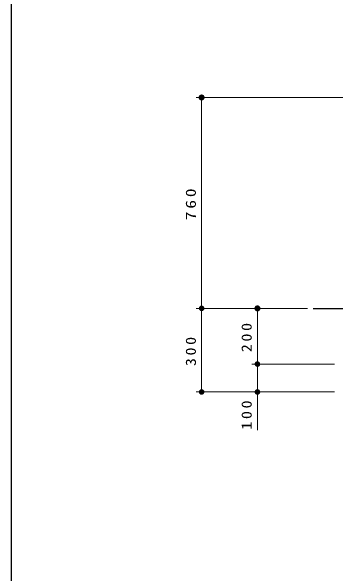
# Model space of a CAD drawing. Units: millimetres on the paper, scale 1:20. Extents: x -365 to 0, y -6 to 257.
# Drawn here: x -365 to -306.8, y 58.3 to 159.2 of the extents above; entities that cross this region are included whole.
import ezdxf

# ---------------------------------------------------------------- set-up
doc = ezdxf.new("R2010")
doc.units = ezdxf.units.MM
doc.layers.add('1_20', color=3, linetype='Continuous', lineweight=25)
doc.layers.add('NAKAMURA図枠', color=7, linetype='Continuous', lineweight=13)
doc.styles.add('ＭＳ ゴシック', font='')
doc.styles.get('ＭＳ ゴシック').set_extended_font_data('MS Gothic')

# ---------------------------------------------------------------- blocks, each defined once
blk = doc.blocks.new('filled_dot')
at = {"color": 0, "linetype": 'Continuous', "lineweight": -2, "const_width": 1.25}
blk.add_lwpolyline([(-0.625, 0, 1), (0.625, 0, 1)], format="xyb", close=True, dxfattribs=at)

msp = doc.modelspace()

# ---------------------------------------------------------------- linework, layer by layer
at = {"layer": '1_20', "color": 7, "lineweight": 13}
for p, q in [((-305.596, 143.776), (-331.88, 143.776)), ((-330.88, 105.935), (-330.88, 143.776)), ((-311.88, 105.935), (-331.88, 105.935)), ((-330.88, 90.935), (-330.88, 105.935)), ((-320.88, 95.935), (-320.88, 105.935)), ((-307.096, 95.935), (-321.88, 95.935)), ((-320.88, 84.106), (-320.88, 95.935)), ((-307.096, 90.935), (-331.88, 90.935))]:
    msp.add_line(p, q, dxfattribs=at)
at = {"layer": '1_20'}
msp.add_line((-310.88, 105.935), (-303.596, 105.935), dxfattribs=at)
at = {"layer": 'NAKAMURA図枠', "color": 20, "lineweight": 25}
msp.add_line((-365, 257), (-365, 0), dxfattribs=at)

# ---------------------------------------------------------------- block references
at = {"layer": '1_20', "color": 7, "lineweight": 13}
for p, xscale, yscale, rotation in [((-330.88, 143.776), 0.431, 0.431, 270), ((-330.88, 105.935), 0.4, 0.4, 270), ((-320.88, 105.935), 0.431, 0.431, 270), ((-320.88, 95.935), 0.4, 0.4, 270), ((-330.88, 90.935), 0.4, 0.4, 90), ((-320.88, 90.935), 0.4, 0.4, 90)]:
    msp.add_blockref('filled_dot', p, dxfattribs=dict(at, xscale=xscale, yscale=yscale, rotation=rotation))

# ---------------------------------------------------------------- texts
at = {"layer": '1_20', "color": 7, "char_height": 1.833, "attachment_point": 8, "rotation": 90, "style": 'ＭＳ ゴシック'}
for s, insert in [('\\T1.33;\\W1.25;760', (-331.88, 124.855)), ('\\T1.33;\\W1.15;200', (-321.88, 100.935)), ('\\T1.33;\\W1.15;300', (-331.88, 98.435)), ('\\T1.33;\\W1.15;100', (-321.88, 87.023))]:
    msp.add_mtext(s, dxfattribs=dict(at, insert=insert))

doc.saveas('drawing.dxf')
